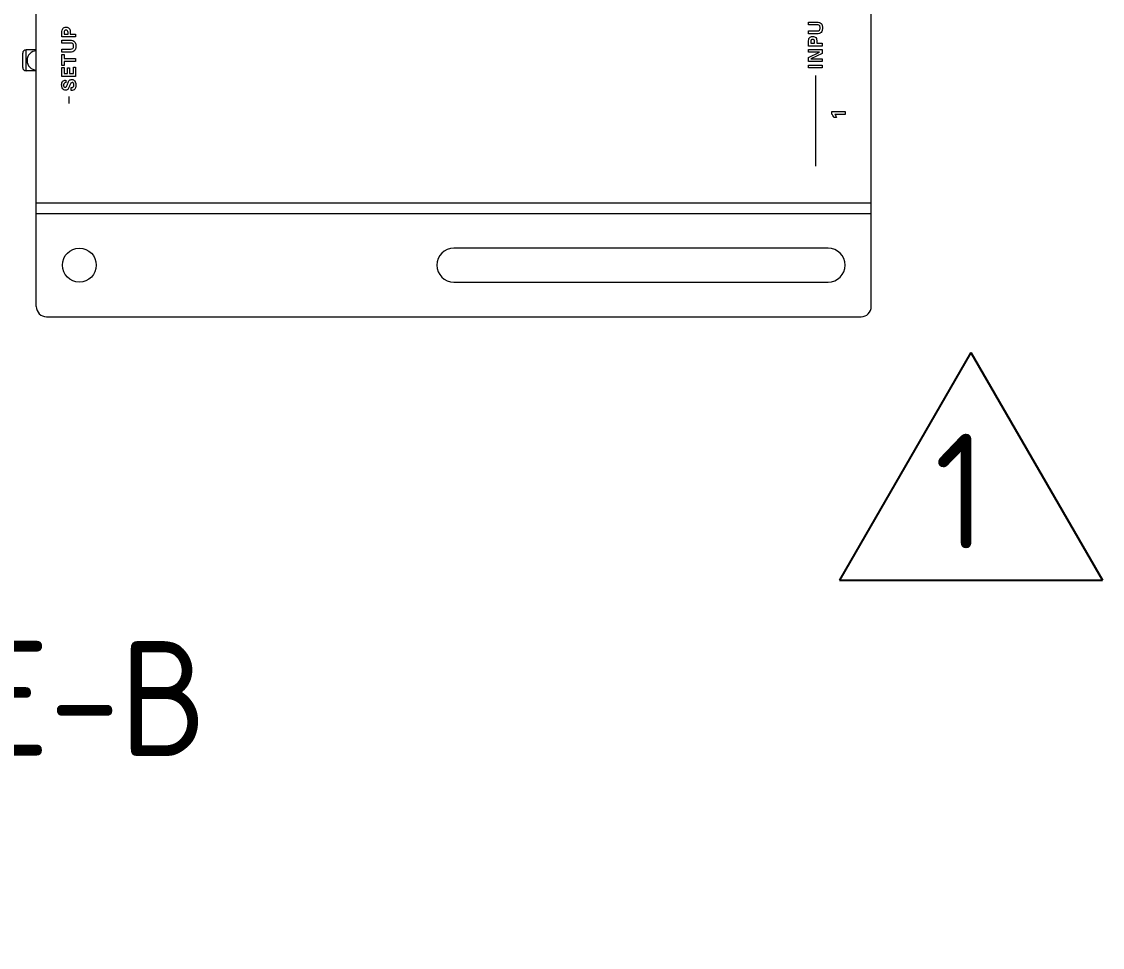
# Model space of a CAD drawing. Header units: millimetres. Extents: x 52029 to 181395, y -167683 to -9934.
# Drawn here: x 69059 to 71412, y -92283 to -90268 of the extents above; entities that cross this region are included whole.
import ezdxf
from ezdxf.enums import TextEntityAlignment as Align

# ---------------------------------------------------------------- set-up
doc = ezdxf.new("R2010")
doc.units = ezdxf.units.MM
doc.header["$LTSCALE"] = 3
doc.layers.add('FUR', color=8, linetype='Continuous', lineweight=5)
doc.layers.add('Layer1', color=7, linetype='Continuous')
doc.styles.add('style1', font='isocp.shx', dxfattribs={"height": 1})

# ---------------------------------------------------------------- blocks, each defined once
blk = doc.blocks.new('hdmd400rx')
at = {"color": 7, "linetype": 'Continuous'}
for p, q in [((-90.87, 181.74), (-90.87, 183.96)), ((-90.87, 183.96), (-86.29, 183.96)), ((-90.13, 184.69), (-87.03, 184.69)), ((-88.62, 183.74), (-88.55, 183.74)), ((-86.29, 181.74), (-86.29, 183.96)), ((-142.16, 181.74), (142.16, 181.74)), ((-121.87, 181.74), (-121.87, 0)), ((-119.66, 0), (-119.66, 181.74)), ((-144.38, 179.53), (-144.38, 2.21)), ((-96.45, 174.67), (-97.98, 174.67)), ((-95.13, 174.1), (-95.13, 174.14)), ((-95.13, 174.14), (-94.5, 174.14)), ((-94.15, 174.5), (-94.21, 174.52)), ((-94.08, 174.48), (-94.15, 174.5)), ((-93.69, 174.91), (-93.65, 174.9)), ((-92.86, 175.33), (-93.42, 175.33)), ((-92.1, 173.17), (-92.1, 176.17)), ((-92.1, 176.17), (-90.11, 176.17)), ((-91.45, 175.67), (-91.45, 174.96)), ((-90.11, 175.67), (-91.45, 175.67)), ((-91.45, 174.96), (-90.2, 174.96)), ((-91.45, 174.48), (-91.45, 173.67)), ((-90.2, 174.48), (-91.45, 174.48)), ((-90.2, 174.96), (-90.2, 174.48)), ((-90.11, 176.17), (-90.11, 175.67)), ((-89.68, 175.68), (-89.68, 176.17)), ((-89.68, 176.17), (-87.27, 176.17)), ((-88.79, 175.68), (-89.68, 175.68)), ((-88.79, 173.17), (-88.79, 175.68)), ((-88.15, 175.68), (-88.15, 173.17)), ((-87.27, 175.68), (-88.15, 175.68)), ((-87.27, 176.17), (-87.27, 175.68)), ((-86.77, 174.32), (-86.77, 176.17)), ((-86.77, 176.17), (-86.13, 176.17)), ((-86.13, 176.17), (-86.13, 174.28)), ((-84.81, 174.31), (-84.81, 176.17)), ((-84.81, 176.17), (-84.19, 176.17)), ((-84.19, 176.17), (-84.19, 174.32)), ((-83.46, 173.17), (-83.46, 176.17)), ((-83.46, 176.17), (-82.57, 176.17)), ((-82.85, 175.67), (-82.85, 174.83)), ((-82.54, 175.67), (-82.85, 175.67)), ((-82.85, 174.83), (-82.54, 174.83)), ((-82.85, 174.33), (-82.85, 173.17)), ((-82.4, 174.33), (-82.85, 174.33)), ((-90.07, 173.17), (-92.1, 173.17)), ((-91.45, 173.67), (-90.07, 173.67)), ((-90.07, 173.67), (-90.07, 173.17)), ((-88.15, 173.17), (-88.79, 173.17)), ((-82.85, 173.17), (-83.46, 173.17)), ((-136.82, 90.86), (-136.82, 9.37)), ((-129.43, 9.37), (-129.43, 90.86)), ((-91.89, 12.14), (-111.61, 12.14)), ((-90.22, 10.67), (-90.22, 13.67)), ((-90.22, 13.67), (-89.58, 13.67)), ((-89.58, 13.67), (-89.58, 10.67)), ((-88.84, 10.67), (-88.84, 13.67)), ((-88.84, 13.67), (-87.91, 13.67)), ((-87.1, 10.67), (-88.26, 13.15)), ((-88.26, 13.15), (-88.26, 10.67)), ((-87.91, 13.67), (-86.78, 11.26)), ((-86.78, 11.26), (-86.78, 13.67)), ((-86.78, 13.67), (-86.21, 13.67)), ((-86.21, 13.67), (-86.21, 10.67)), ((-85.47, 10.67), (-85.47, 13.67)), ((-85.47, 13.67), (-84.58, 13.67)), ((-84.86, 13.17), (-84.86, 12.33)), ((-84.55, 13.17), (-84.86, 13.17)), ((-84.86, 12.33), (-84.55, 12.33)), ((-84.86, 11.83), (-84.86, 10.67)), ((-84.41, 11.83), (-84.86, 11.83)), ((-82.79, 11.82), (-82.79, 13.67)), ((-82.79, 13.67), (-82.15, 13.67)), ((-82.15, 13.67), (-82.15, 11.78)), ((-80.83, 11.81), (-80.83, 13.67)), ((-80.83, 13.67), (-80.22, 13.67)), ((-80.22, 13.67), (-80.22, 11.82)), ((-89.58, 10.67), (-90.22, 10.67)), ((-88.26, 10.67), (-88.84, 10.67)), ((-86.21, 10.67), (-87.1, 10.67)), ((-84.86, 10.67), (-85.47, 10.67)), ((-100.98, 7.56), (-100.98, 8.14)), ((-100.32, 5.67), (-100.32, 7.92)), ((-100.27, 8.57), (-99.7, 8.57)), ((-99.7, 8.57), (-99.7, 5.67)), ((-99.7, 5.67), (-100.32, 5.67)), ((-142.16, 0), (142.16, 0))]:
    blk.add_line(p, q, dxfattribs=at)
blk.add_circle((-133.13, 172.36), 3.69, dxfattribs=at)
for centre, radius, start, end in [((-90.13, 183.96), 0.738, 90, 180), ((-88.62, 181.67), 2.07, 90, 177.9532), ((-88.55, 181.67), 2.07, 2.0468, 90), ((-87.03, 183.96), 0.738, 0, 90), ((-142.16, 179.53), 2.21, 90, 180), ((-133.13, 90.86), 3.69, 0, 180), ((-133.13, 9.37), 3.69, 180, 0), ((-142.16, 2.21), 2.21, 180, 270)]:
    blk.add_arc(centre, radius, start, end, dxfattribs=at)
for points, knots in [([(-94.54, 173.2), (-94.65, 173.24), (-95, 173.41), (-95.13, 173.84), (-95.13, 174.1)], [0, 0, 0, 0, 0.298864, 1, 1, 1, 1]), ([(-94.21, 174.52), (-94.41, 174.59), (-94.72, 174.68), (-95, 175.01), (-95.06, 175.36), (-95, 175.72), (-94.74, 176.02), (-94.36, 176.19), (-93.91, 176.24), (-93.59, 176.21), (-93.44, 176.16), (-93.43, 176.15)], [0, 0, 0, 0, 0.186649, 0.278445, 0.37666, 0.487179, 0.59486, 0.715002, 0.857135, 0.988976, 1, 1, 1, 1]), ([(-93.65, 174.9), (-93.49, 174.85), (-93.23, 174.75), (-92.91, 174.56), (-92.75, 174.3), (-92.72, 173.98), (-92.78, 173.62), (-93.05, 173.32), (-93.38, 173.18), (-93.68, 173.13), (-93.95, 173.11), (-94.21, 173.13), (-94.41, 173.16), (-94.51, 173.19), (-94.54, 173.2)], [0, 0, 0, 0, 0.137026, 0.227324, 0.297852, 0.378571, 0.482324, 0.583019, 0.697711, 0.763642, 0.837108, 0.912818, 0.979528, 1, 1, 1, 1]), ([(-94.5, 174.14), (-94.5, 173.98), (-94.45, 173.72), (-94.16, 173.56), (-93.93, 173.53), (-93.7, 173.56), (-93.52, 173.65), (-93.41, 173.78), (-93.37, 173.89), (-93.37, 173.94)], [0, 0, 0, 0, 0.280171, 0.408448, 0.563787, 0.692788, 0.806939, 0.909746, 1, 1, 1, 1]), ([(-93.42, 175.33), (-93.43, 175.46), (-93.5, 175.66), (-93.74, 175.79), (-93.94, 175.82), (-94.14, 175.8), (-94.3, 175.72), (-94.41, 175.59), (-94.44, 175.48), (-94.43, 175.43)], [0, 0, 0, 0, 0.26221, 0.385948, 0.528636, 0.666836, 0.784947, 0.891335, 1, 1, 1, 1]), ([(-94.43, 175.43), (-94.42, 175.32), (-94.18, 175.06), (-93.89, 174.98), (-93.69, 174.91)], [0, 0, 0, 0, 0.346767, 1, 1, 1, 1]), ([(-93.37, 173.94), (-93.37, 173.95), (-93.38, 174.06), (-93.61, 174.33), (-93.9, 174.42), (-94.08, 174.48)], [0, 0, 0, 0, 0.016472, 0.36692, 1, 1, 1, 1]), ([(-93.43, 176.15), (-93.32, 176.12), (-93, 175.96), (-92.86, 175.58), (-92.86, 175.35)], [0, 0, 0, 0, 0.322399, 1, 1, 1, 1]), ([(-84.19, 174.32), (-84.19, 174.14), (-84.22, 173.81), (-84.48, 173.38), (-84.85, 173.2), (-85.18, 173.13), (-85.48, 173.12), (-85.77, 173.13), (-86.11, 173.2), (-86.48, 173.38), (-86.73, 173.81), (-86.77, 174.14), (-86.77, 174.32)], [0, 0, 0, 0, 0.132766, 0.243003, 0.356996, 0.423757, 0.499545, 0.575944, 0.643, 0.756553, 0.866326, 1, 1, 1, 1]), ([(-86.13, 174.28), (-86.13, 174.1), (-86.06, 173.81), (-85.74, 173.63), (-85.46, 173.6), (-85.18, 173.63), (-84.85, 173.82), (-84.81, 174.12), (-84.81, 174.31)], [0, 0, 0, 0, 0.244898, 0.358038, 0.496755, 0.633924, 0.744944, 1, 1, 1, 1]), ([(-82.57, 176.17), (-82.38, 176.17), (-82.06, 176.15), (-81.64, 175.99), (-81.39, 175.66), (-81.34, 175.26), (-81.39, 174.86), (-81.69, 174.4), (-82.13, 174.33), (-82.4, 174.33)], [0, 0, 0, 0, 0.166892, 0.290067, 0.397133, 0.523906, 0.647206, 0.753438, 1, 1, 1, 1]), ([(-82.54, 174.83), (-82.4, 174.83), (-82.17, 174.84), (-82, 175.06), (-81.98, 175.25), (-82, 175.44), (-82.17, 175.66), (-82.4, 175.67), (-82.54, 175.67)], [0, 0, 0, 0, 0.276197, 0.377381, 0.501109, 0.623803, 0.72457, 1, 1, 1, 1]), ([(-84.58, 13.67), (-84.39, 13.67), (-84.07, 13.65), (-83.64, 13.5), (-83.39, 13.16), (-83.35, 12.76), (-83.39, 12.36), (-83.7, 11.9), (-84.14, 11.83), (-84.41, 11.83)], [0, 0, 0, 0, 0.166892, 0.290067, 0.397133, 0.523906, 0.647206, 0.753438, 1, 1, 1, 1]), ([(-84.55, 12.33), (-84.41, 12.33), (-84.18, 12.34), (-84.01, 12.56), (-83.99, 12.75), (-84.01, 12.94), (-84.18, 13.16), (-84.41, 13.17), (-84.55, 13.17)], [0, 0, 0, 0, 0.276197, 0.377381, 0.501109, 0.623803, 0.72457, 1, 1, 1, 1]), ([(-80.22, 11.82), (-80.22, 11.64), (-80.25, 11.31), (-80.51, 10.88), (-80.87, 10.7), (-81.21, 10.63), (-81.5, 10.62), (-81.8, 10.63), (-82.14, 10.7), (-82.5, 10.88), (-82.76, 11.31), (-82.79, 11.64), (-82.79, 11.82)], [0, 0, 0, 0, 0.132766, 0.243003, 0.356996, 0.423757, 0.499545, 0.575944, 0.643, 0.756553, 0.866326, 1, 1, 1, 1]), ([(-82.15, 11.78), (-82.15, 11.6), (-82.09, 11.31), (-81.76, 11.13), (-81.48, 11.11), (-81.21, 11.13), (-80.88, 11.32), (-80.83, 11.62), (-80.83, 11.81)], [0, 0, 0, 0, 0.244898, 0.358038, 0.496755, 0.633924, 0.744944, 1, 1, 1, 1]), ([(-100.98, 8.14), (-100.85, 8.2), (-100.6, 8.32), (-100.37, 8.48), (-100.27, 8.57)], [0, 0, 0, 0, 0.521815, 1, 1, 1, 1]), ([(-100.32, 7.92), (-100.44, 7.84), (-100.65, 7.7), (-100.88, 7.59), (-100.98, 7.56)], [0, 0, 0, 0, 0.562559, 1, 1, 1, 1])]:
    blk.add_open_spline(points, degree=3, knots=knots, dxfattribs=at)

msp = doc.modelspace()

# ---------------------------------------------------------------- linework, layer by layer
at = {"layer": 'Layer1'}
for p, q in [((71125.7, -90988.7), (70839.6, -91484.2)), ((71125.7, -90988.7), (71411.7, -91484.2)), ((70839.6, -91484.2), (71411.7, -91484.2))]:
    msp.add_line(p, q, dxfattribs=at)

# ---------------------------------------------------------------- block references
at = {"layer": 'FUR', "xscale": 10, "yscale": 10, "zscale": 10, "rotation": 90}
msp.add_blockref('hdmd400rx', (70908.6, -89467), dxfattribs=at)

# ---------------------------------------------------------------- texts
at = {"layer": 'FUR', "color": 7, "style": 'style1'}
msp.add_text('1', height=250, dxfattribs=at).set_placement((71102.6, -91415.3), align=Align.CENTER)
at = {"layer": 'FUR', "color": 7, "insert": (68077.7, -91199.7), "char_height": 250, "attachment_point": 1, "style": 'style1'}
msp.add_mtext_dynamic_manual_height_columns('\\pi-551.09229;CRESTRON\\P\\pi-1157.76741;HD-MD-300-C-E-B\\P\\pi-470.26741;RECEIVER', width=384.465, gutter_width=4, heights=[0], dxfattribs=at)

doc.saveas('drawing.dxf')
